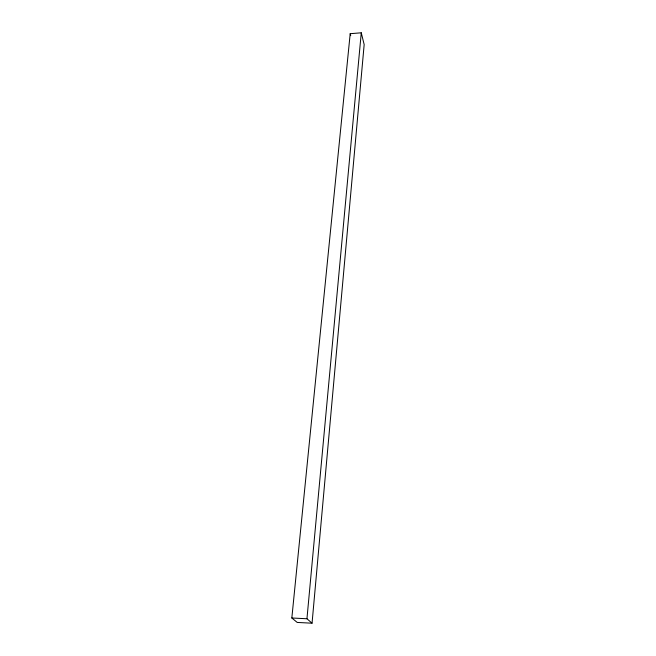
<?xml version="1.0" encoding="UTF-8"?>
<svg xmlns="http://www.w3.org/2000/svg" width="656" height="656" viewBox="0 0 656 656"><rect width="100%" height="100%" fill="white"/><g stroke="black" fill="none" stroke-linecap="round" stroke-linejoin="round"><path stroke-width="0.98" d="M312.051 623.2L364.17 44.567L361.259 32.8L350.197 33.694L291.83 617.993L297.217 622.437L312.051 623.2L306.951 618.756L291.83 617.993M306.951 618.756L361.259 32.8M350.197 33.694L350.706 35.654"/></g></svg>
